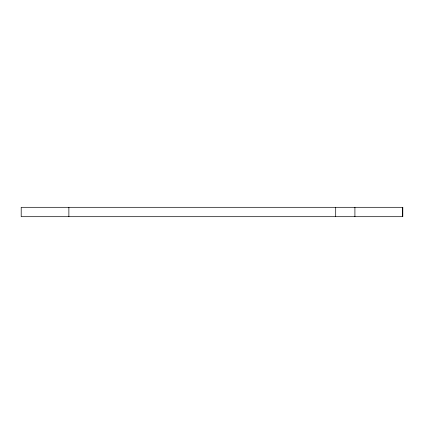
<?xml version="1.0" encoding="UTF-8"?>
<svg xmlns="http://www.w3.org/2000/svg" width="424" height="424" viewBox="0 0 424 424"><rect width="100%" height="100%" fill="white"/><g stroke="black" fill="none" stroke-linecap="round" stroke-linejoin="round"><path stroke-width="0.64" d="M402.583 207.309L402.583 216.691M354.909 207.309L354.909 216.691M335.697 207.309L335.697 216.691M68.873 207.309L68.873 216.691M402.8 207.309L21.2 207.309L21.2 216.691L402.8 216.691L402.8 207.309"/></g></svg>
